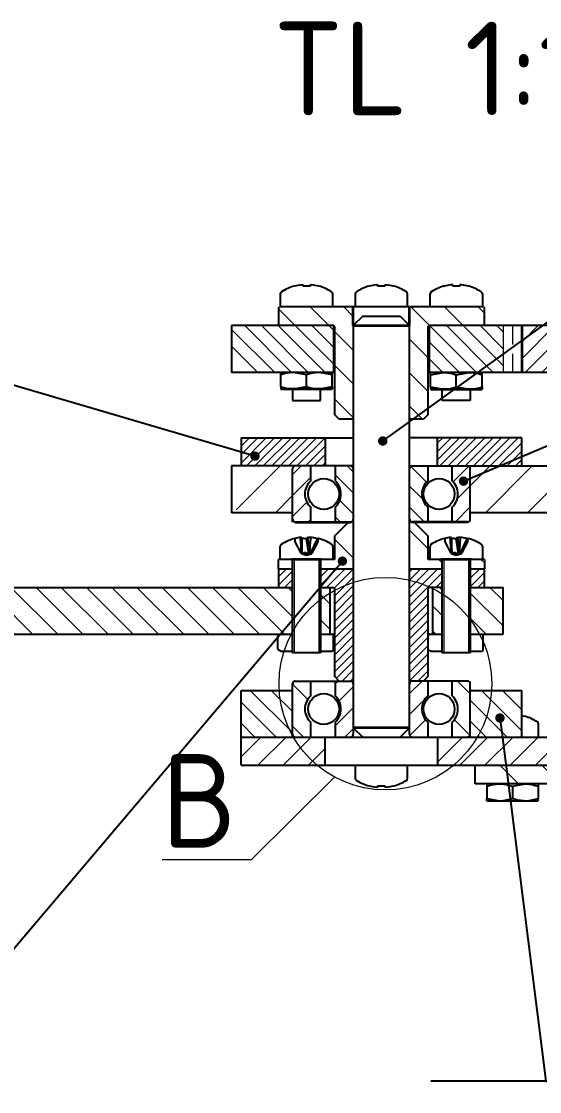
# Model space of a CAD drawing. Header units: millimetres. Extents: x 1005 to 1414, y 863 to 1244.
# Drawn here: x 1152.2 to 1207.5, y 945.6 to 1060.1 of the extents above; entities that cross this region are included whole.
import ezdxf
from ezdxf import colors
from ezdxf.entities.mleader import LeaderData, LeaderLine
from ezdxf.math import Vec2, Vec3

# ---------------------------------------------------------------- set-up
doc = ezdxf.new("R2010")
doc.units = ezdxf.units.MM
for name, pattern in [('ACISOWELD', [3, 2, -1]), ('AM_ISO08W050', [18, 12, -1.5, 3, -1.5]), ('CENTER', [50.8, 31.75, -6.35, 6.35, -6.35])]:
    doc.linetypes.add(name, pattern=pattern)
for name, color, linetype, lineweight in [('AM_10', 7, 'AM_ISO08W050', 35), ('Nét mảnh', 130, 'Continuous', 13), ('Nét đậm', 7, 'Continuous', 35), ('đường tâm nhỏ', 5, 'CENTER', 13)]:
    doc.layers.add(name, color=color, linetype=linetype, lineweight=lineweight)
doc.styles.add('MtXpl_TCVN_7284', font='')
doc.styles.get('MtXpl_TCVN_7284').set_extended_font_data('TCVN 7284')
pattern_1 = [(45, (-18185.8771, -4182.3296), (-0.449012806, 0.449012806), [])]
pattern_2 = [(135, (-18185.877, -4182.3296), (-2.24506403, -2.24506403), [])]
pattern_3 = [(45, (-18185.8771, -4182.3296), (-1.12253202, 1.12253202), [])]
pattern_4 = [(135, (987.072, 879.954), (-13.4704, -13.4704), []), (135, (987.072, 884.444), (-13.4704, -13.4704), []), (135, (987.072, 888.935), (-13.4704, -13.4704), []), (135, (987.072, 893.425), (-13.4704, -13.4704), [])]

# ---------------------------------------------------------------- blocks, each defined once
blk = doc.blocks.new('_Dot')
at = {"color": 0, "linetype": 'ByBlock', "lineweight": -2}
blk.add_line((-0.5, 0), (-1, 0), dxfattribs=at)
at = {"color": 0, "linetype": 'ByBlock', "const_width": 0.5}
blk.add_lwpolyline([(-0.25, 0, 1), (0.25, 0, 1)], format="xyb", close=True, dxfattribs=at)

msp = doc.modelspace()

# ---------------------------------------------------------------- hatches: boundary and pattern name
at = {"linetype": 'Continuous', "lineweight": 18, "true_color": 0x000000}
h = msp.add_hatch(dxfattribs=at)
h.set_pattern_fill('ANSI34', color=18, angle=90, style=0)
h.set_pattern_definition(pattern_4)
h.paths.add_polyline_path([(1187.648, 1006.53), (1187.148, 1006.53), (1185.648, 1005.03), (1185.648, 1002.53), (1184.148, 1002.53), (1184.148, 1001.53), (1187.648, 1001.53)], flags=0)
h = msp.add_hatch(dxfattribs=at)
h.set_pattern_fill('ANSI34', color=18, angle=90, style=0)
h.set_pattern_definition(pattern_4)
h.paths.add_polyline_path([(1194.148, 1006.53), (1193.648, 1006.53), (1193.648, 1001.53), (1197.148, 1001.53), (1197.148, 1002.53), (1195.648, 1002.53), (1195.648, 1005.03)], flags=0)
h = msp.add_hatch(dxfattribs=at)
h.set_pattern_fill('ANSI34', color=18, angle=90, style=0)
h.set_pattern_definition(pattern_4)
h.paths.add_polyline_path([(1201.648, 1002.53), (1200.148, 1002.53), (1200.148, 1001.53), (1201.648, 1001.53)], flags=0)
at = {"layer": 'Nét mảnh', "true_color": 0x000000}
h = msp.add_hatch(dxfattribs=at)
h.set_pattern_fill('ANSI31', color=18, scale=0.8, angle=90)
h.set_pattern_definition([(135, (-18185.877, -4182.3296), (-1.79605122, -1.79605122), [])])
h.paths.add_polyline_path([(1195.648, 1027.43), (1195.748, 1027.53), (1201.548, 1027.53), (1201.648, 1027.63), (1201.648, 1029.43), (1201.548, 1029.53), (1193.648, 1029.53), (1193.648, 1017.53), (1195.148, 1017.53), (1195.648, 1018.03)])
h.paths.add_polyline_path([(1187.648, 1029.53), (1179.748, 1029.53), (1179.648, 1029.43), (1179.648, 1027.63), (1179.748, 1027.53), (1185.548, 1027.53), (1185.648, 1027.43), (1185.648, 1018.03), (1186.148, 1017.53), (1187.648, 1017.53)])
h = msp.add_hatch(dxfattribs=at)
h.set_pattern_fill('ANSI31', color=18, scale=0.4, angle=90)
h.set_pattern_definition([(135, (-18185.8771, -4182.3296), (-0.89802561, -0.89802561), [])])
edge = h.paths.add_edge_path()
edge.add_line((1185.548, 1027.53), (1174.648, 1027.53))
edge.add_line((1174.648, 1027.53), (1174.648, 1024.904))
edge.add_line((1174.648, 1024.904), (1176.653, 1022.53))
edge.add_line((1176.653, 1022.53), (1185.203, 1022.53))
edge.add_spline(control_points=[(1185.203, 1022.53), (1185.219, 1022.53), (1185.234, 1022.53), (1185.25, 1022.53)], knot_values=[0, 0, 0, 0, 0.0949004, 0.0949004, 0.0949004, 0.0949004], degree=3, periodic=0)
edge.add_spline(control_points=[(1185.648, 1022.465), (1185.533, 1022.495), (1185.401, 1022.527), (1185.267, 1022.53), (1185.25, 1022.53)], knot_values=[0.0949004, 0.0949004, 0.0949004, 0.0949004, 0.8178645, 0.9239242, 0.9239242, 0.9239242, 0.9239242], degree=3, periodic=0)
edge.add_line((1185.25, 1022.53), (1185.548, 1022.53))
edge.add_line((1185.548, 1022.53), (1185.548, 1027.53))
h.paths.add_polyline_path([(1203.648, 1027.53), (1195.748, 1027.53), (1195.748, 1022.53), (1203.648, 1022.53)])
h = msp.add_hatch(dxfattribs=at)
h.set_pattern_fill('ANSI31', color=18, scale=0.4)
h.set_pattern_definition([(45, (-18185.8771, -4182.3296), (-0.89802561, 0.89802561), [])])
h.paths.add_polyline_path([(1215.548, 1027.53), (1205.648, 1027.53), (1205.648, 1022.53), (1215.548, 1022.53)])
h.paths.add_polyline_path([(1234.397, 1027.53), (1225.748, 1027.53), (1225.748, 1022.53), (1234.397, 1022.53)])
h = msp.add_hatch(dxfattribs=at)
h.set_pattern_fill('ANSI31', color=18, scale=0.2)
h.set_pattern_definition(pattern_1)
h.paths.add_polyline_path([(1182.564, 1015.53), (1175.648, 1015.53), (1175.648, 1012.53), (1184.648, 1012.53), (1184.648, 1013.062)])
h.paths.add_polyline_path([(1205.648, 1015.53), (1196.648, 1015.53), (1196.648, 1012.53), (1205.648, 1012.53)])
h.paths.add_polyline_path([(1184.648, 1015.53), (1182.564, 1015.53), (1184.648, 1013.062)], flags=17)
h = msp.add_hatch(dxfattribs=at)
h.set_pattern_fill('ANSI31', color=18)
h.set_pattern_definition([(45, (-18185.877, -4182.3296), (-2.24506403, 2.24506403), [])])
h.paths.add_polyline_path([(1216.048, 1012.53), (1199.848, 1012.53, -0.4142136), (1200.148, 1012.23), (1200.148, 1007.53), (1216.048, 1007.53)])
h.paths.add_polyline_path([(1181.148, 1012.23, -0.4142136), (1181.448, 1012.53), (1176.772, 1012.53), (1175.015, 1007.53), (1181.148, 1007.53)])
h.paths.add_polyline_path([(1241.648, 1012.53), (1226.152, 1012.53), (1225.355, 1007.53), (1241.648, 1007.53)])
h.paths.add_polyline_path([(1226.152, 1012.53), (1225.102, 1012.53), (1225.102, 1007.53), (1225.355, 1007.53)])
h = msp.add_hatch(dxfattribs=at)
h.set_pattern_fill('ANSI31', color=18, scale=0.5)
h.set_pattern_definition(pattern_3)
h.paths.add_polyline_path([(1181.148, 1006.83, 0.4142136), (1181.448, 1006.53), (1183.098, 1006.53), (1183.098, 1008.11, -0.4402255), (1183.098, 1010.95), (1183.098, 1012.53), (1181.448, 1012.53, 0.4142136), (1181.148, 1012.23)])
h.paths.add_polyline_path([(1200.148, 1012.23, 0.4142136), (1199.848, 1012.53), (1198.198, 1012.53), (1198.198, 1010.95, -0.4402255), (1198.198, 1008.11), (1198.198, 1006.53), (1199.848, 1006.53, 0.4142136), (1200.148, 1006.83)])
h = msp.add_hatch(dxfattribs=at)
h.set_pattern_fill('ANSI31', color=18, scale=0.5, angle=90)
h.set_pattern_definition([(135, (-18185.8771, -4182.3296), (-1.12253202, -1.12253202), [])])
h.paths.add_polyline_path([(1193.648, 1006.83, 0.4142136), (1193.948, 1006.53), (1195.598, 1006.53), (1195.598, 1008.11, -0.4402255), (1195.598, 1010.95), (1195.598, 1012.53), (1193.948, 1012.53, 0.4142136), (1193.648, 1012.23)])
h.paths.add_polyline_path([(1185.698, 1008.11), (1185.698, 1006.53), (1187.348, 1006.53, 0.4142136), (1187.648, 1006.83), (1187.648, 1012.23, 0.4142136), (1187.348, 1012.53), (1185.698, 1012.53), (1185.698, 1010.95, -0.4402255)])
h = msp.add_hatch(dxfattribs=at)
h.set_pattern_fill('ANSI31', color=18, scale=0.2)
h.set_pattern_definition(pattern_1)
h.paths.add_polyline_path([(1179.648, 999.63), (1179.748, 999.53), (1181.048, 999.53), (1181.148, 999.63), (1181.148, 1001.53), (1179.748, 1001.53), (1179.648, 1001.43)])
h.paths.add_polyline_path([(1187.648, 1001.53), (1184.148, 1001.53), (1184.148, 999.53), (1185.548, 999.53), (1185.648, 999.43), (1185.648, 990.03), (1186.148, 989.53), (1187.648, 989.53)])
h.paths.add_polyline_path([(1195.748, 999.53), (1197.048, 999.53), (1197.148, 999.63), (1197.148, 1001.53), (1193.648, 1001.53), (1193.648, 989.53), (1195.148, 989.53), (1195.648, 990.03), (1195.648, 999.43)])
h.paths.add_polyline_path([(1201.648, 1001.43), (1201.548, 1001.53), (1200.148, 1001.53), (1200.148, 999.63), (1200.248, 999.53), (1201.548, 999.53), (1201.648, 999.63)])
h = msp.add_hatch(dxfattribs=at)
h.set_pattern_fill('ANSI31', color=18, scale=0.6, angle=90)
h.set_pattern_definition([(135, (-18185.8771, -4182.3296), (-1.34703842, -1.34703842), [])])
h.paths.add_polyline_path([(1054.362, 999.53), (1042.648, 999.53), (1042.648, 994.829)], flags=17)
h.paths.add_polyline_path([(1054.648, 999.53), (1054.362, 999.53), (1042.648, 994.829), (1042.648, 994.53), (1054.648, 994.53)])
h.paths.add_polyline_path([(1105.148, 999.53), (1084.648, 999.53), (1084.648, 994.53), (1105.148, 994.53)])
h.paths.add_polyline_path([(1181.148, 999.53), (1130.148, 999.53), (1130.148, 994.53), (1181.148, 994.53)])
h.paths.add_polyline_path([(1185.148, 999.53), (1184.148, 999.53), (1184.148, 994.53), (1185.148, 994.53)])
h.paths.add_polyline_path([(1197.148, 999.53), (1196.148, 999.53), (1196.148, 994.53), (1197.148, 994.53)])
h.paths.add_polyline_path([(1203.648, 999.53), (1200.148, 999.53), (1200.148, 994.53), (1203.648, 994.53)])
h = msp.add_hatch(dxfattribs=at)
h.set_pattern_fill('ANSI31', color=18, angle=90)
h.set_pattern_definition(pattern_2)
h.paths.add_polyline_path([(1183.098, 989.53), (1181.448, 989.53, 0.4142136), (1181.148, 989.23), (1181.148, 983.83, 0.4142136), (1181.448, 983.53), (1183.098, 983.53), (1183.098, 985.11, -0.4402255), (1183.098, 987.95)])
h.paths.add_polyline_path([(1200.148, 989.23, 0.4142136), (1199.848, 989.53), (1198.198, 989.53), (1198.198, 987.95, -0.4402255), (1198.198, 985.11), (1198.198, 983.53), (1199.848, 983.53, 0.4142136), (1200.148, 983.83)])
h = msp.add_hatch(dxfattribs=at)
h.set_pattern_fill('ANSI31', color=18, scale=0.5)
h.set_pattern_definition(pattern_3)
h.paths.add_polyline_path([(1193.648, 983.83, 0.4142136), (1193.948, 983.53), (1195.598, 983.53), (1195.598, 985.11, -0.4402255), (1195.598, 987.95), (1195.598, 989.53), (1193.948, 989.53, 0.4142136), (1193.648, 989.23)])
h.paths.add_polyline_path([(1185.698, 989.53), (1185.698, 987.95, -0.4402255), (1185.698, 985.11), (1185.698, 983.53), (1187.348, 983.53, 0.4142136), (1187.648, 983.83), (1187.648, 989.23, 0.4142136), (1187.348, 989.53)])
h = msp.add_hatch(dxfattribs=at)
h.set_pattern_fill('ANSI31', color=18, scale=0.5, angle=90)
h.set_pattern_definition([(135, (-19415.9206, -3401.9928), (-1.12253202, -1.12253202), [])])
h.paths.add_polyline_path([(1181.148, 988.53), (1175.648, 988.53), (1175.648, 983.53), (1181.148, 983.53)])
h.paths.add_polyline_path([(1205.648, 988.53), (1200.148, 988.53), (1200.148, 983.53), (1205.648, 983.53)])
h = msp.add_hatch(dxfattribs=at)
h.set_pattern_fill('ANSI31', color=18, scale=0.6)
h.set_pattern_definition([(45, (-18185.8771, -4182.3296), (-1.34703842, 1.34703842), [])])
h.paths.add_polyline_path([(1362.648, 983.53), (1244.864, 983.53), (1246.056, 980.53), (1362.648, 980.53)])
h.paths.add_polyline_path([(1244.864, 983.53), (1224.115, 983.53), (1223.286, 980.53), (1246.056, 980.53)])
h.paths.add_polyline_path([(1184.648, 983.53), (1177.18, 983.53), (1175.648, 981.686), (1175.648, 980.53), (1184.648, 980.53)])
h.paths.add_polyline_path([(1177.18, 983.53), (1175.648, 983.53), (1175.648, 981.686)], flags=17)
h.paths.add_polyline_path([(1224.115, 983.53), (1196.648, 983.53), (1196.648, 980.53), (1223.286, 980.53)])
h = msp.add_hatch(dxfattribs=at)
h.set_pattern_fill('ANSI31', color=18, angle=90)
h.set_pattern_definition(pattern_2)
h.paths.add_polyline_path([(1268.648, 980.53), (1246.056, 980.53), (1248.044, 975.53), (1258.648, 975.53), (1258.648, 978.53), (1268.648, 978.53)])
h.paths.add_polyline_path([(1246.056, 980.53), (1244.648, 980.53), (1244.648, 978.53), (1224.648, 978.53), (1224.648, 980.53), (1223.286, 980.53), (1221.904, 975.53), (1248.044, 975.53)])
h.paths.add_polyline_path([(1223.286, 980.53), (1200.648, 980.53), (1200.648, 978.53), (1210.648, 978.53), (1210.648, 975.53), (1221.904, 975.53)])

# ---------------------------------------------------------------- linework, layer by layer
at = {"color": 18, "linetype": 'Continuous', "lineweight": 25, "true_color": 0x000000}
for p, q in [((1181.342, 1031.742), (1181.335, 1031.755)), ((1182.083, 1031.884), (1182.278, 1031.884)), ((1182.278, 1031.884), (1182.278, 1031.742)), ((1183.018, 1031.742), (1183.018, 1031.884)), ((1183.018, 1031.884), (1183.213, 1031.884)), ((1183.961, 1031.755), (1183.954, 1031.742)), ((1189.342, 1031.742), (1189.335, 1031.755)), ((1190.083, 1031.884), (1190.278, 1031.884)), ((1190.278, 1031.884), (1190.278, 1031.742)), ((1191.018, 1031.742), (1191.018, 1031.884)), ((1191.018, 1031.884), (1191.213, 1031.884)), ((1191.961, 1031.755), (1191.954, 1031.742)), ((1197.335, 1031.755), (1197.342, 1031.742)), ((1198.278, 1031.884), (1198.083, 1031.884)), ((1198.278, 1031.742), (1198.278, 1031.884)), ((1199.213, 1031.884), (1199.018, 1031.884)), ((1199.018, 1031.884), (1199.018, 1031.742)), ((1199.954, 1031.742), (1199.961, 1031.755)), ((1179.848, 1030.926), (1179.848, 1029.53)), ((1185.448, 1029.53), (1185.448, 1030.926)), ((1187.848, 1030.926), (1187.848, 1029.53)), ((1193.448, 1029.53), (1193.448, 1030.926)), ((1195.848, 1029.53), (1195.848, 1030.926)), ((1201.448, 1030.926), (1201.448, 1029.53)), ((1179.648, 1029.43), (1179.748, 1029.53)), ((1179.648, 1029.43), (1179.648, 1027.63)), ((1201.548, 1029.53), (1179.748, 1029.53)), ((1201.548, 1029.53), (1201.648, 1029.43)), ((1201.648, 1027.63), (1201.648, 1029.43)), ((1188.648, 1028.53), (1187.648, 1027.53)), ((1188.648, 1028.53), (1192.648, 1028.53)), ((1192.648, 1028.53), (1193.648, 1027.53)), ((1174.648, 1027.53), (1174.648, 1022.53)), ((1185.548, 1027.53), (1174.648, 1027.53)), ((1179.748, 1027.53), (1179.648, 1027.63)), ((1185.548, 1027.53), (1185.648, 1027.43)), ((1185.548, 1022.53), (1185.548, 1027.53)), ((1185.648, 1027.43), (1185.648, 1018.03)), ((1187.648, 1027.53), (1187.648, 983.83)), ((1193.648, 983.83), (1193.648, 1027.53)), ((1195.648, 1027.43), (1195.748, 1027.53)), ((1195.648, 1018.03), (1195.648, 1027.43)), ((1195.748, 1027.53), (1195.748, 1022.53)), ((1215.548, 1027.53), (1195.748, 1027.53)), ((1201.648, 1027.63), (1201.548, 1027.53)), ((1185.648, 1022.53), (1174.648, 1022.53)), ((1185.398, 1022.53), (1179.898, 1022.53)), ((1179.898, 1020.976), (1179.898, 1022.284)), ((1181.148, 1022.53), (1181.148, 1022.528)), ((1182.648, 1022.284), (1181.273, 1022.53)), ((1182.648, 1020.976), (1182.648, 1022.284)), ((1185.398, 1022.284), (1184.023, 1022.53)), ((1184.148, 1022.508), (1184.148, 1022.53)), ((1185.398, 1020.976), (1185.398, 1022.284)), ((1215.648, 1022.53), (1195.648, 1022.53)), ((1195.898, 1022.284), (1197.273, 1022.53)), ((1195.898, 1020.976), (1195.898, 1022.284)), ((1198.648, 1022.284), (1200.023, 1022.53)), ((1198.648, 1020.976), (1198.648, 1022.284)), ((1201.398, 1020.976), (1201.398, 1022.284)), ((1182.648, 1020.976), (1181.273, 1020.73)), ((1185.398, 1020.976), (1184.023, 1020.73)), ((1195.898, 1020.976), (1197.273, 1020.73)), ((1198.648, 1020.976), (1200.023, 1020.73)), ((1181.148, 1020.732), (1181.148, 1019.53)), ((1184.148, 1019.53), (1184.148, 1020.752)), ((1197.148, 1019.53), (1197.148, 1020.752)), ((1200.148, 1020.732), (1200.148, 1019.53)), ((1181.148, 1019.53), (1184.148, 1019.53)), ((1200.148, 1019.53), (1197.148, 1019.53)), ((1186.148, 1017.53), (1185.648, 1018.03)), ((1187.648, 1017.53), (1186.148, 1017.53)), ((1195.148, 1017.53), (1193.648, 1017.53)), ((1195.648, 1018.03), (1195.148, 1017.53)), ((1175.648, 1015.53), (1175.648, 1012.53)), ((1175.648, 1015.53), (1187.648, 1015.53)), ((1184.648, 1015.53), (1184.648, 1012.53)), ((1205.648, 1015.53), (1193.648, 1015.53)), ((1196.648, 1012.53), (1196.648, 1015.53)), ((1205.648, 1012.53), (1205.648, 1015.53)), ((1174.648, 1012.53), (1174.648, 1007.53)), ((1187.648, 1012.53), (1174.648, 1012.53)), ((1181.148, 1006.53), (1181.148, 1012.23)), ((1183.098, 1010.95), (1183.098, 1012.53)), ((1185.698, 1012.53), (1185.698, 1010.95)), ((1193.648, 1012.53), (1216.048, 1012.53)), ((1195.598, 1012.53), (1195.598, 1010.95)), ((1198.198, 1010.95), (1198.198, 1012.53)), ((1200.148, 1006.83), (1200.148, 1012.23)), ((1181.148, 1007.53), (1174.648, 1007.53)), ((1183.098, 1006.53), (1183.098, 1008.11)), ((1185.698, 1008.11), (1185.698, 1006.53)), ((1195.598, 1008.11), (1195.598, 1006.53)), ((1198.198, 1006.53), (1198.198, 1008.11)), ((1216.625, 1007.53), (1200.148, 1007.53)), ((1185.648, 1005.03), (1187.148, 1006.53)), ((1194.148, 1006.53), (1195.648, 1005.03)), ((1182.126, 1004.884), (1181.998, 1004.884)), ((1183.076, 1004.884), (1182.832, 1004.884)), ((1185.648, 1005.03), (1185.648, 1002.53)), ((1195.648, 1002.53), (1195.648, 1005.03)), ((1198.126, 1004.884), (1197.998, 1004.884)), ((1199.076, 1004.884), (1198.832, 1004.884)), ((1179.848, 1002.53), (1179.848, 1003.926)), ((1181.413, 1004.775), (1181.413, 1004.484)), ((1182.091, 1003.187), (1181.413, 1004.484)), ((1182.609, 1004.742), (1182.843, 1003.18)), ((1183.783, 1004.742), (1183.04, 1003.18)), ((1183.883, 1004.484), (1183.204, 1003.187)), ((1183.883, 1004.484), (1183.883, 1004.775)), ((1185.448, 1003.926), (1185.448, 1002.53)), ((1195.848, 1002.53), (1195.848, 1003.926)), ((1197.413, 1004.775), (1197.413, 1004.484)), ((1198.091, 1003.187), (1197.413, 1004.484)), ((1198.609, 1004.742), (1198.843, 1003.18)), ((1199.783, 1004.742), (1199.04, 1003.18)), ((1199.883, 1004.484), (1199.204, 1003.187)), ((1199.883, 1004.484), (1199.883, 1004.775)), ((1201.448, 1003.926), (1201.448, 1002.53)), ((1182.091, 1003.187), (1182.092, 1003.18)), ((1182.092, 1003.18), (1182.648, 1002.999)), ((1183.204, 1003.18), (1182.092, 1003.18)), ((1182.648, 1002.999), (1183.204, 1003.18)), ((1183.204, 1003.18), (1183.204, 1003.187)), ((1198.091, 1003.187), (1198.092, 1003.18)), ((1198.092, 1003.18), (1198.648, 1002.999)), ((1199.204, 1003.18), (1198.092, 1003.18)), ((1198.648, 1002.999), (1199.204, 1003.18)), ((1199.204, 1003.18), (1199.204, 1003.187)), ((1179.648, 1001.53), (1179.648, 1002.53)), ((1181.148, 1002.53), (1179.648, 1002.53)), ((1179.648, 1001.53), (1181.148, 1001.53)), ((1179.648, 1001.43), (1179.748, 1001.53)), ((1179.648, 1001.43), (1179.648, 999.63)), ((1181.148, 992.53), (1181.148, 1002.53)), ((1184.148, 1002.53), (1184.148, 992.53)), ((1185.648, 1002.53), (1184.148, 1002.53)), ((1184.148, 1001.53), (1187.648, 1001.53)), ((1193.648, 1001.53), (1197.148, 1001.53)), ((1197.148, 1002.53), (1195.648, 1002.53)), ((1197.148, 992.53), (1197.148, 1002.53)), ((1200.148, 1002.53), (1200.148, 992.53)), ((1201.648, 1002.53), (1200.148, 1002.53)), ((1200.148, 1001.53), (1201.648, 1001.53)), ((1201.548, 1001.53), (1201.648, 1001.43)), ((1201.648, 1002.53), (1201.648, 1001.53)), ((1201.648, 999.63), (1201.648, 1001.43)), ((1084.648, 999.53), (1181.148, 999.53)), ((1179.748, 999.53), (1179.648, 999.63)), ((1181.148, 999.63), (1181.048, 999.53)), ((1184.148, 999.53), (1185.548, 999.53)), ((1185.148, 999.53), (1185.148, 994.53)), ((1185.548, 999.53), (1185.648, 999.43)), ((1185.648, 999.43), (1185.648, 990.03)), ((1195.648, 999.43), (1195.748, 999.53)), ((1195.648, 990.03), (1195.648, 999.43)), ((1197.148, 999.53), (1195.748, 999.53)), ((1196.148, 994.53), (1196.148, 999.53)), ((1197.148, 999.63), (1197.048, 999.53)), ((1200.248, 999.53), (1200.148, 999.63)), ((1200.148, 999.53), (1203.648, 999.53)), ((1201.648, 999.63), (1201.548, 999.53)), ((1203.648, 994.53), (1203.648, 999.53)), ((1042.648, 994.53), (1181.148, 994.53)), ((1179.549, 994.284), (1179.549, 992.976)), ((1179.898, 994.53), (1179.765, 994.453)), ((1184.148, 994.53), (1185.648, 994.53)), ((1185.53, 994.453), (1185.398, 994.53)), ((1185.53, 992.806), (1185.53, 994.453)), ((1195.865, 994.53), (1195.648, 994.53)), ((1195.898, 994.53), (1195.765, 994.453)), ((1195.898, 994.53), (1197.148, 994.53)), ((1200.148, 994.53), (1203.648, 994.53)), ((1201.53, 994.453), (1201.398, 994.53)), ((1201.53, 992.806), (1201.53, 994.453)), ((1179.898, 992.73), (1179.765, 992.806)), ((1179.898, 992.73), (1181.148, 992.73)), ((1184.148, 992.53), (1181.148, 992.53)), ((1184.148, 992.73), (1185.398, 992.73)), ((1185.53, 992.806), (1185.398, 992.73)), ((1195.898, 992.73), (1195.765, 992.806)), ((1195.898, 992.73), (1197.148, 992.73)), ((1200.148, 992.53), (1197.148, 992.53)), ((1200.148, 992.73), (1201.398, 992.73)), ((1201.53, 992.806), (1201.398, 992.73)), ((1186.148, 989.53), (1185.648, 990.03)), ((1195.648, 990.03), (1195.148, 989.53)), ((1181.148, 983.53), (1181.148, 989.23)), ((1181.448, 989.53), (1187.648, 989.53)), ((1183.098, 987.95), (1183.098, 989.53)), ((1185.698, 989.53), (1185.698, 987.95)), ((1199.848, 989.53), (1193.648, 989.53)), ((1195.598, 989.53), (1195.598, 987.95)), ((1198.198, 987.95), (1198.198, 989.53)), ((1200.148, 983.53), (1200.148, 989.23)), ((1175.648, 980.53), (1175.648, 988.53)), ((1175.648, 988.53), (1181.148, 988.53)), ((1200.148, 988.53), (1205.648, 988.53)), ((1205.648, 983.53), (1205.648, 988.53)), ((1205.961, 985.755), (1205.954, 985.742)), ((1183.098, 983.53), (1183.098, 985.11)), ((1185.698, 985.11), (1185.698, 983.53)), ((1187.648, 984.53), (1188.648, 983.53)), ((1193.648, 984.53), (1192.648, 983.53)), ((1195.598, 985.11), (1195.598, 983.53)), ((1198.198, 983.53), (1198.198, 985.11)), ((1207.448, 983.53), (1207.448, 984.926)), ((1175.648, 983.53), (1362.648, 983.53)), ((1184.648, 980.53), (1184.648, 983.53)), ((1196.648, 983.53), (1196.648, 980.53)), ((1175.648, 980.53), (1362.648, 980.53)), ((1187.848, 980.53), (1187.848, 979.133)), ((1193.448, 979.133), (1193.448, 980.53)), ((1200.648, 978.53), (1200.648, 980.53)), ((1210.648, 978.53), (1200.648, 978.53)), ((1204.648, 978.284), (1206.023, 978.53)), ((1189.335, 978.305), (1189.342, 978.318)), ((1190.278, 978.176), (1190.083, 978.176)), ((1190.278, 978.318), (1190.278, 978.176)), ((1191.018, 978.176), (1191.018, 978.318)), ((1191.213, 978.176), (1191.018, 978.176)), ((1191.954, 978.318), (1191.961, 978.305)), ((1201.898, 978.284), (1201.898, 976.976)), ((1204.648, 978.284), (1204.648, 976.976)), ((1207.398, 978.284), (1207.398, 976.976)), ((1201.898, 976.976), (1203.273, 976.73)), ((1201.898, 976.73), (1207.398, 976.73))]:
    msp.add_line(p, q, dxfattribs=at)
for centre in [(1184.484, 1009.53), (1196.812, 1009.53), (1184.484, 986.53), (1196.812, 986.53)]:
    msp.add_circle(centre, 1.653, dxfattribs=at)
for centre, radius, start, end in [((1182.648, 1026.93), 5, 105.21928, 122.33603), ((1182.648, 1026.93), 4.986, 96.50342, 105.18786), ((1182.648, 1026.277), 5.477, 86.1266, 93.8734), ((1182.648, 1026.93), 4.986, 74.81214, 83.49658), ((1182.648, 1026.93), 5, 57.66397, 74.78072), ((1190.648, 1026.93), 5, 105.21928, 122.33603), ((1190.648, 1026.93), 4.986, 96.50342, 105.18786), ((1190.648, 1026.277), 5.477, 86.1266, 93.8734), ((1190.648, 1026.93), 4.986, 74.81214, 83.49658), ((1190.648, 1026.93), 5, 57.66397, 74.78072), ((1198.648, 1026.93), 5, 105.21928, 122.33603), ((1198.648, 1026.93), 4.986, 96.50342, 105.18786), ((1198.648, 1026.277), 5.477, 86.1266, 93.8734), ((1198.648, 1026.93), 4.986, 74.81214, 83.49658), ((1198.648, 1026.93), 5, 57.66397, 74.78072), ((1180.118, 1030.926), 0.27, 122.33603, 180), ((1185.178, 1030.926), 0.27, 0, 57.66397), ((1188.118, 1030.926), 0.27, 122.33603, 180), ((1193.178, 1030.926), 0.27, 0, 57.66397), ((1196.118, 1030.926), 0.27, 122.33603, 180), ((1201.178, 1030.926), 0.27, 0, 57.66397), ((1181.448, 1012.23), 0.3, 90, 180), ((1187.348, 1012.23), 0.3, 0, 90), ((1193.948, 1012.23), 0.3, 90, 180), ((1199.848, 1012.23), 0.3, 0, 90), ((1184.398, 1009.53), 1.925, 132.47937, 227.52063), ((1184.398, 1009.53), 1.925, 312.47937, 47.52063), ((1196.898, 1009.53), 1.925, 132.47937, 227.52063), ((1196.898, 1009.53), 1.925, 312.47937, 47.52063), ((1181.448, 1006.83), 0.3, 180, 270), ((1187.348, 1006.83), 0.3, 270, 0), ((1193.948, 1006.83), 0.3, 180, 270), ((1199.848, 1006.83), 0.3, 270, 0), ((1182.54, 1000.357), 4.56, 96.81754, 104.29968), ((1183.098, 1004.222), 0.714, 111.94124, 133.23873), ((1182.534, 1000.354), 4.563, 74.10984, 83.18039), ((1198.54, 1000.357), 4.56, 96.81754, 104.29968), ((1199.098, 1004.222), 0.714, 111.94124, 133.23873), ((1198.534, 1000.354), 4.563, 74.10984, 83.18039), ((1180.118, 1003.926), 0.27, 122.33603, 180), ((1182.648, 999.93), 5, 104.29544, 122.33603), ((1182.255, 999.722), 5.033, 85.96115, 91.45065), ((1183.906, 1004.158), 0.596, 92.20414, 101.81779), ((1182.648, 999.93), 5, 57.66397, 75.70456), ((1185.178, 1003.926), 0.27, 0, 57.66397), ((1196.118, 1003.926), 0.27, 122.33603, 180), ((1198.648, 999.93), 5, 104.29544, 122.33603), ((1198.255, 999.722), 5.033, 85.96115, 91.45065), ((1199.906, 1004.158), 0.596, 92.20414, 101.81779), ((1198.648, 999.93), 5, 57.66397, 75.70456), ((1201.178, 1003.926), 0.27, 0, 57.66397), ((1181.048, 1002.43), 0.1, 0, 90), ((1184.248, 1002.43), 0.1, 90, 180), ((1197.048, 1002.43), 0.1, 0, 90), ((1200.248, 1002.43), 0.1, 90, 180), ((1181.448, 989.23), 0.3, 90, 180), ((1187.348, 989.23), 0.3, 0, 90), ((1193.948, 989.23), 0.3, 90, 180), ((1199.848, 989.23), 0.3, 0, 90), ((1184.398, 986.53), 1.925, 132.47937, 227.52063), ((1184.398, 986.53), 1.925, 312.47937, 47.52063), ((1196.898, 986.53), 1.925, 132.47937, 227.52063), ((1196.898, 986.53), 1.925, 312.47937, 47.52063), ((1204.648, 980.93), 4.986, 74.81214, 78.43088), ((1204.648, 980.93), 5, 57.66397, 74.78072), ((1207.178, 984.926), 0.27, 0, 57.66397), ((1181.448, 983.83), 0.3, 180, 270), ((1187.348, 983.83), 0.3, 270, 0), ((1193.948, 983.83), 0.3, 180, 270), ((1199.848, 983.83), 0.3, 270, 0), ((1188.118, 979.133), 0.27, 180, 237.66397), ((1190.648, 983.13), 5, 237.66397, 254.78072), ((1190.648, 983.13), 5, 285.21928, 302.33603), ((1193.178, 979.133), 0.27, 302.33603, 0), ((1190.648, 983.13), 4.986, 254.81214, 263.49658), ((1190.648, 983.783), 5.477, 266.1266, 273.8734), ((1190.648, 983.13), 4.986, 276.50342, 285.18786)]:
    msp.add_arc(centre, radius, start, end, dxfattribs=at)
for centre, major_axis, ratio, start_param, end_param in [((1182.582, 1002.26), (-0.477, 0.985), 0.1202441, 0.2914792, 0.3112468), ((1182.627, 1002.26), (-0.187, 0.982), 0.4579285, 5.8267546, 6.5655806), ((1182.714, 1002.26), (0.477, 0.985), 0.1202441, 5.9917061, 6.7107644), ((1198.582, 1002.26), (-0.477, 0.985), 0.1202441, 0.2914792, 0.3112468), ((1198.627, 1002.26), (-0.187, 0.982), 0.4579285, 5.8267546, 6.5655806), ((1198.714, 1002.26), (0.477, 0.985), 0.1202441, 5.9917061, 6.7107644)]:
    msp.add_ellipse(centre, major_axis=major_axis, ratio=ratio, start_param=start_param, end_param=end_param, dxfattribs=at)
for points, knots in [([(1181.273, 1022.53), (1181.24, 1022.53), (1180.776, 1022.526), (1180.321, 1022.401), (1179.898, 1022.284)], [0, 0, 0, 0, 0.07015027, 1, 1, 1, 1]), ([(1179.898, 1022.284), (1179.898, 1022.321), (1179.898, 1022.465), (1179.898, 1022.502), (1179.898, 1022.53)], [0, 0, 0, 0, 0.2575513, 1, 1, 1, 1]), ([(1184.023, 1022.53), (1183.99, 1022.53), (1183.526, 1022.526), (1183.071, 1022.401), (1182.648, 1022.284)], [0, 0, 0, 0, 0.0701503, 1, 1, 1, 1]), ([(1185.398, 1022.284), (1185.398, 1022.321), (1185.398, 1022.465), (1185.398, 1022.502), (1185.398, 1022.53)], [0, 0, 0, 0, 0.25755135, 1, 1, 1, 1]), ([(1195.898, 1022.284), (1195.898, 1022.321), (1195.898, 1022.465), (1195.898, 1022.502), (1195.898, 1022.53)], [0, 0, 0, 0, 0.25755135, 1, 1, 1, 1]), ([(1197.273, 1022.53), (1197.306, 1022.53), (1197.77, 1022.526), (1198.225, 1022.401), (1198.648, 1022.284)], [0, 0, 0, 0, 0.0701503, 1, 1, 1, 1]), ([(1200.023, 1022.53), (1200.056, 1022.53), (1200.52, 1022.526), (1200.975, 1022.401), (1201.398, 1022.284)], [0, 0, 0, 0, 0.07015027, 1, 1, 1, 1]), ([(1201.398, 1022.284), (1201.398, 1022.321), (1201.398, 1022.465), (1201.398, 1022.502), (1201.398, 1022.53)], [0, 0, 0, 0, 0.2575513, 1, 1, 1, 1]), ([(1181.273, 1020.73), (1181.24, 1020.73), (1180.994, 1020.732), (1180.528, 1020.786), (1180.109, 1020.912), (1179.898, 1020.976)], [0, 0, 0, 0, 0.0700125, 0.5307444, 1, 1, 1, 1]), ([(1179.898, 1020.976), (1179.898, 1020.939), (1179.898, 1020.795), (1179.898, 1020.757), (1179.898, 1020.73)], [0, 0, 0, 0, 0.2575513, 1, 1, 1, 1]), ([(1184.023, 1020.73), (1183.99, 1020.73), (1183.526, 1020.734), (1183.071, 1020.859), (1182.648, 1020.976)], [0, 0, 0, 0, 0.0701503, 1, 1, 1, 1]), ([(1185.398, 1020.976), (1185.398, 1020.939), (1185.398, 1020.795), (1185.398, 1020.757), (1185.398, 1020.73)], [0, 0, 0, 0, 0.2575513, 1, 1, 1, 1]), ([(1195.898, 1020.976), (1195.898, 1020.939), (1195.898, 1020.795), (1195.898, 1020.757), (1195.898, 1020.73)], [0, 0, 0, 0, 0.2575513, 1, 1, 1, 1]), ([(1197.273, 1020.73), (1197.306, 1020.73), (1197.77, 1020.734), (1198.225, 1020.859), (1198.648, 1020.976)], [0, 0, 0, 0, 0.0701503, 1, 1, 1, 1]), ([(1200.023, 1020.73), (1200.056, 1020.73), (1200.302, 1020.732), (1200.768, 1020.786), (1201.187, 1020.912), (1201.398, 1020.976)], [0, 0, 0, 0, 0.0700125, 0.5307444, 1, 1, 1, 1]), ([(1201.398, 1020.976), (1201.398, 1020.939), (1201.398, 1020.795), (1201.398, 1020.757), (1201.398, 1020.73)], [0, 0, 0, 0, 0.2575513, 1, 1, 1, 1]), ([(1182.141, 1003.18), (1182.133, 1003.271), (1182.089, 1003.773), (1182.042, 1004.341), (1182.004, 1004.818), (1181.998, 1004.884)], [0, 0, 0, 0, 0.16061782, 0.88325706, 1, 1, 1, 1]), ([(1182.126, 1004.884), (1182.127, 1004.818), (1182.139, 1004.341), (1182.154, 1003.773), (1182.168, 1003.271), (1182.171, 1003.18)], [0, 0, 0, 0, 0.1167429, 0.8393822, 1, 1, 1, 1]), ([(1182.877, 1003.18), (1182.874, 1003.271), (1182.86, 1003.773), (1182.845, 1004.341), (1182.833, 1004.818), (1182.832, 1004.884)], [0, 0, 0, 0, 0.1606178, 0.8832571, 1, 1, 1, 1]), ([(1183.076, 1004.884), (1183.071, 1004.818), (1183.032, 1004.341), (1182.986, 1003.773), (1182.941, 1003.271), (1182.933, 1003.18)], [0, 0, 0, 0, 0.1167429, 0.8393822, 1, 1, 1, 1]), ([(1198.141, 1003.18), (1198.133, 1003.271), (1198.089, 1003.773), (1198.042, 1004.341), (1198.004, 1004.818), (1197.998, 1004.884)], [0, 0, 0, 0, 0.1606178, 0.8832571, 1, 1, 1, 1]), ([(1198.126, 1004.884), (1198.127, 1004.818), (1198.139, 1004.341), (1198.154, 1003.773), (1198.168, 1003.271), (1198.171, 1003.18)], [0, 0, 0, 0, 0.1167429, 0.8393822, 1, 1, 1, 1]), ([(1198.877, 1003.18), (1198.874, 1003.271), (1198.86, 1003.773), (1198.845, 1004.341), (1198.833, 1004.818), (1198.832, 1004.884)], [0, 0, 0, 0, 0.1606178, 0.8832571, 1, 1, 1, 1]), ([(1199.076, 1004.884), (1199.071, 1004.818), (1199.032, 1004.341), (1198.986, 1003.773), (1198.941, 1003.271), (1198.933, 1003.18)], [0, 0, 0, 0, 0.1167429, 0.8393822, 1, 1, 1, 1]), ([(1179.549, 994.284), (1179.588, 994.321), (1179.66, 994.387), (1179.733, 994.433), (1179.765, 994.453)], [0, 0, 0, 0, 0.5574057, 1, 1, 1, 1]), ([(1195.648, 994.37), (1195.655, 994.377), (1195.694, 994.411), (1195.733, 994.434), (1195.765, 994.453)], [0, 0, 0, 0, 0.1790051, 1, 1, 1, 1]), ([(1179.549, 992.976), (1179.588, 992.939), (1179.66, 992.873), (1179.733, 992.827), (1179.765, 992.806)], [0, 0, 0, 0, 0.5574057, 1, 1, 1, 1]), ([(1195.648, 992.889), (1195.655, 992.883), (1195.694, 992.849), (1195.733, 992.826), (1195.765, 992.806)], [0, 0, 0, 0, 0.1790051, 1, 1, 1, 1]), ([(1201.898, 978.284), (1202.121, 978.353), (1202.572, 978.492), (1203.038, 978.517), (1203.273, 978.53)], [0, 0, 0, 0, 0.495458, 1, 1, 1, 1]), ([(1201.898, 978.53), (1201.898, 978.526), (1201.898, 978.513), (1201.898, 978.381), (1201.898, 978.284)], [0, 0, 0, 0, 0.2686336, 1, 1, 1, 1]), ([(1203.273, 978.53), (1203.306, 978.53), (1203.77, 978.526), (1204.225, 978.401), (1204.648, 978.284)], [0, 0, 0, 0, 0.07015027, 1, 1, 1, 1]), ([(1206.023, 978.53), (1206.056, 978.53), (1206.52, 978.526), (1206.975, 978.401), (1207.398, 978.284)], [0, 0, 0, 0, 0.0701503, 1, 1, 1, 1]), ([(1207.398, 978.53), (1207.398, 978.526), (1207.398, 978.513), (1207.398, 978.381), (1207.398, 978.284)], [0, 0, 0, 0, 0.2686336, 1, 1, 1, 1]), ([(1201.898, 976.73), (1201.898, 976.734), (1201.898, 976.747), (1201.898, 976.879), (1201.898, 976.976)], [0, 0, 0, 0, 0.2686336, 1, 1, 1, 1]), ([(1203.273, 976.73), (1203.306, 976.73), (1203.77, 976.734), (1204.225, 976.859), (1204.648, 976.976)], [0, 0, 0, 0, 0.0701503, 1, 1, 1, 1]), ([(1204.648, 976.976), (1204.871, 976.907), (1205.322, 976.768), (1205.788, 976.743), (1206.023, 976.73)], [0, 0, 0, 0, 0.495458, 1, 1, 1, 1]), ([(1206.023, 976.73), (1206.056, 976.73), (1206.52, 976.734), (1206.975, 976.859), (1207.398, 976.976)], [0, 0, 0, 0, 0.0701503, 1, 1, 1, 1]), ([(1207.398, 976.73), (1207.398, 976.734), (1207.398, 976.747), (1207.398, 976.879), (1207.398, 976.976)], [0, 0, 0, 0, 0.2686336, 1, 1, 1, 1])]:
    msp.add_open_spline(points, degree=3, knots=knots, dxfattribs=at)
at = {"layer": 'Nét mảnh', "color": 18, "true_color": 0x000000}
for p, q in [((1203.648, 1027.53), (1203.648, 1022.53)), ((1181.348, 992.53), (1181.348, 1002.53)), ((1183.948, 1002.53), (1183.948, 992.53)), ((1197.348, 992.53), (1197.348, 1002.53)), ((1199.948, 1002.53), (1199.948, 992.53)), ((1185.632, 979.262), (1176.726, 970.415)), ((1176.726, 970.415), (1167.229, 970.415))]:
    msp.add_line(p, q, dxfattribs=at)
msp.add_circle((1191.077, 989.243), 11.369, dxfattribs=at)
at = {"layer": 'Nét đậm', "color": 18, "true_color": 0x000000}
for p, q in [((1187.648, 1027.53), (1187.648, 1029.53)), ((1193.648, 1027.53), (1193.648, 1029.53)), ((1187.648, 1027.53), (1193.648, 1027.53)), ((1205.648, 1027.53), (1205.648, 1022.53)), ((1185.398, 1020.73), (1179.898, 1020.73)), ((1195.898, 1020.73), (1201.398, 1020.73)), ((1181.448, 1006.53), (1187.348, 1006.53)), ((1199.848, 1006.53), (1193.948, 1006.53)), ((1184.248, 1002.53), (1181.048, 1002.53)), ((1200.248, 1002.53), (1197.048, 1002.53)), ((1193.648, 984.53), (1187.648, 984.53))]:
    msp.add_line(p, q, dxfattribs=at)
at = {"layer": 'đường tâm nhỏ', "color": 18, "linetype": 'ACISOWELD', "true_color": 0x000000}
msp.add_line((1204.648, 1027.53), (1204.648, 1022.53), dxfattribs=at)

# ---------------------------------------------------------------- texts
at = {"layer": 'AM_10', "color": 18, "true_color": 0x000000, "insert": (1195.632, 1055.035), "char_height": 10, "attachment_point": 5, "style": 'MtXpl_TCVN_7284'}
msp.add_mtext('TL 1:1', dxfattribs=at)
at = {"layer": 'Nét mảnh', "color": 18, "true_color": 0x000000, "insert": (1167.139, 981.719), "char_height": 10, "attachment_point": 1, "style": 'MtXpl_TCVN_7284'}
msp.add_mtext_dynamic_manual_height_columns('B', width=8.52086, gutter_width=12.5, heights=[0], dxfattribs=at)

# ---------------------------------------------------------------- leaders
at = {"layer": 'Nét mảnh', "color": 18, "true_color": 0x000000}
ml = msp.add_multileader_mtext('Standard', dxfattribs=at)
ml.set_content('19', color=(0, 0, 0), style='MtXpl_TCVN_7284')
ml.set_leader_properties()
ml.set_arrow_properties(name='DOT')
ml.build(insert=Vec2(0, 0))
ml.multileader.update_dxf_attribs({"text_left_attachment_type": 5, "text_right_attachment_type": 5, "dogleg_length": 3, "arrow_head_size": 1})
ctx = ml.context
ctx.base_point, ctx.char_height, ctx.arrow_head_size, ctx.landing_gap_size, ctx.plane_origin = Vec3(1052.507, 1046.358), 10, 1, 0, Vec3(1179.611, 986.457)
ctx.left_attachment, ctx.right_attachment, ctx.text_align_type = 5, 5, 2
notes = []
notes.append((ctx, [(0, (1, 1, 0), (1065.507, 1046.358), (-1, 0), 3, [(0, [(1177.139, 1013.575)], 0, [])])]))
ctx.mtext.insert, ctx.mtext.alignment, ctx.mtext.flow_direction = Vec3(1062.507, 1058.358), 3, 5
ml = msp.add_multileader_mtext('Standard', dxfattribs=at)
ml.set_content('18', color=(0, 0, 0), style='MtXpl_TCVN_7284')
ml.set_leader_properties()
ml.set_arrow_properties(name='DOT')
ml.build(insert=Vec2(0, 0))
ml.multileader.update_dxf_attribs({"text_left_attachment_type": 5, "text_right_attachment_type": 5, "dogleg_length": 3, "arrow_head_size": 1})
ctx = ml.context
ctx.base_point, ctx.char_height, ctx.arrow_head_size, ctx.landing_gap_size, ctx.plane_origin = Vec3(1236.954, 1046.358), 10, 1, 0, Vec3(1186.605, 1010.745)
ctx.left_attachment, ctx.right_attachment = 5, 5
notes.append((ctx, [(1, (1, 1, 0), (1233.954, 1046.358), (1, 0), 3, [(0, [(1190.791, 1015.195)], 0, [])])]))
ctx.mtext.insert, ctx.mtext.flow_direction = Vec3(1236.954, 1058.358), 5
ml = msp.add_multileader_mtext('Standard', dxfattribs=at)
ml.set_content('17', color=(0, 0, 0), style='MtXpl_TCVN_7284')
ml.set_leader_properties()
ml.set_arrow_properties(name='DOT')
ml.build(insert=Vec2(0, 0))
ml.multileader.update_dxf_attribs({"text_left_attachment_type": 5, "text_right_attachment_type": 5, "dogleg_length": 3, "arrow_head_size": 1})
ctx = ml.context
ctx.base_point, ctx.char_height, ctx.arrow_head_size, ctx.landing_gap_size, ctx.plane_origin = Vec3(1285.893, 1046.358), 10, 1, 0, Vec3(1190.734, 1022.485)
ctx.left_attachment, ctx.right_attachment = 5, 5
notes.append((ctx, [(0, (1, 1, 0), (1282.893, 1046.358), (1, 0), 3, [(0, [(1199.416, 1010.9)], 0, [])])]))
ctx.mtext.insert, ctx.mtext.flow_direction = Vec3(1285.893, 1058.358), 5
ml = msp.add_multileader_mtext('Standard', dxfattribs=at)
ml.set_content('23', color=(0, 0, 0), style='MtXpl_TCVN_7284')
ml.set_leader_properties()
ml.set_arrow_properties(name='DOT')
ml.build(insert=Vec2(0, 0))
ml.multileader.update_dxf_attribs({"text_left_attachment_type": 5, "text_right_attachment_type": 5, "dogleg_length": 3, "arrow_head_size": 1})
ctx = ml.context
ctx.base_point, ctx.char_height, ctx.arrow_head_size, ctx.landing_gap_size, ctx.plane_origin = Vec3(1124.403, 946.745), 10, 1, 0, Vec3(1213.947, 978.281)
ctx.left_attachment, ctx.right_attachment, ctx.text_align_type = 5, 5, 2
notes.append((ctx, [(0, (1, 1, 0), (1139.403, 946.745), (-1, 0), 3, [(0, [(1186.481, 1002.346)], 0, [])])]))
ctx.mtext.insert, ctx.mtext.alignment, ctx.mtext.flow_direction = Vec3(1136.403, 958.745), 3, 5
ml = msp.add_multileader_mtext('Standard', dxfattribs=at)
ml.set_content('24', color=(0, 0, 0), style='MtXpl_TCVN_7284')
ml.set_leader_properties()
ml.set_arrow_properties(name='DOT')
ml.build(insert=Vec2(0, 0))
ml.multileader.update_dxf_attribs({"text_left_attachment_type": 5, "text_right_attachment_type": 5, "dogleg_length": 3, "arrow_head_size": 1})
ctx = ml.context
ctx.base_point, ctx.char_height, ctx.arrow_head_size, ctx.landing_gap_size, ctx.plane_origin = Vec3(1211.232, 946.745), 10, 1, 0, Vec3(1232.326, 978.384)
ctx.left_attachment, ctx.right_attachment = 5, 5
notes.append((ctx, [(1, (1, 1, 0), (1208.232, 946.745), (1, 0), 3, [(0, [(1203.309, 985.576)], 0, [])])]))
ctx.mtext.insert, ctx.mtext.flow_direction = Vec3(1211.232, 958.745), 5
for ctx, leaders in notes:
    for number, flags, end, landing, length, lines in leaders:
        leader = LeaderData()
        leader.index, (leader.has_last_leader_line, leader.has_dogleg_vector, leader.attachment_direction) = number, flags
        leader.last_leader_point, leader.dogleg_vector, leader.dogleg_length = Vec3(end), Vec3(landing), length
        for number, points, colour, breaks in lines:
            line = LeaderLine()
            line.index, line.vertices, line.color, line.breaks = number, Vec3.list(points), colors.encode_raw_color(colour), breaks
            leader.lines.append(line)
        ctx.leaders.append(leader)

doc.saveas('drawing.dxf')
